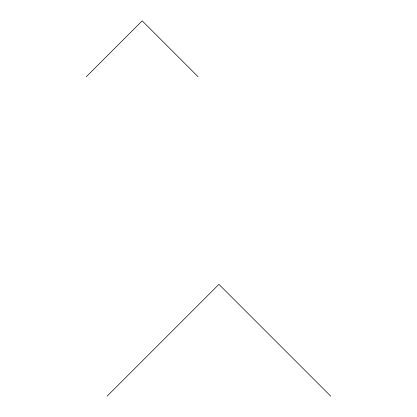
<?xml version="1.0" encoding="UTF-8"?>
<svg xmlns="http://www.w3.org/2000/svg" width="417" height="417" viewBox="0 0 417 417"><rect width="100%" height="100%" fill="white"/><g stroke="black" fill="none" stroke-linecap="round" stroke-linejoin="round"><path stroke-width="0.63" d="M86.277 76.754L142.181 20.85L198.085 76.754M107.112 396.15L218.915 284.347L330.723 396.15"/></g></svg>
